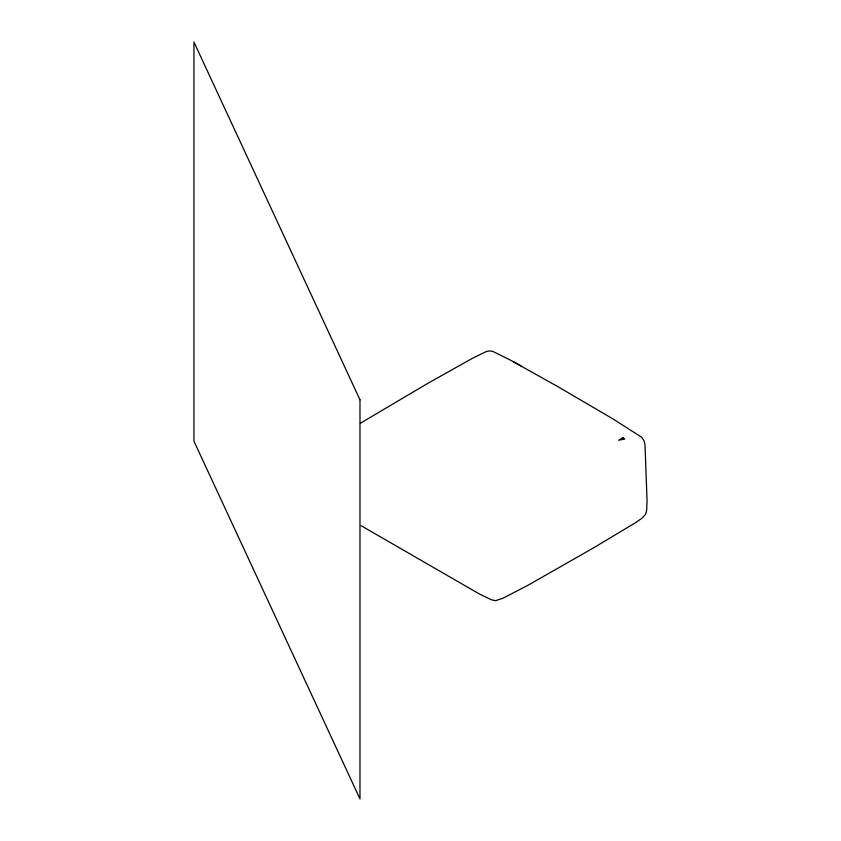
<?xml version="1.0" encoding="UTF-8"?>
<svg xmlns="http://www.w3.org/2000/svg" width="841" height="841" viewBox="0 0 841 841"><rect width="100%" height="100%" fill="white"/><g stroke="black" fill="none" stroke-linecap="round" stroke-linejoin="round"><path stroke-width="1.26" d="M360.337 423.286L426.65 384.022L472.453 358.298L485.72 351.832L488.695 350.981L492.427 351.223L510.014 359.906L558.025 386.755L612.511 418.65L641.872 437.373L643.975 440.631L645.015 444.721L647.055 500.889L646.634 510.529L645.52 514.429L641.967 518.235L635.701 522.587L592.947 548.216L527.717 585.42L503.097 598.161L495.706 600.663L491.638 599.875L479.759 594.198L361.199 525.751M513.094 361.577L521.136 365.982M623.044 437.772L618.629 440.232L624.8 439.044L623.044 437.772M359.98 399.811L193.945 42.05L193.945 441.189L359.98 798.95L359.98 399.811"/></g></svg>
